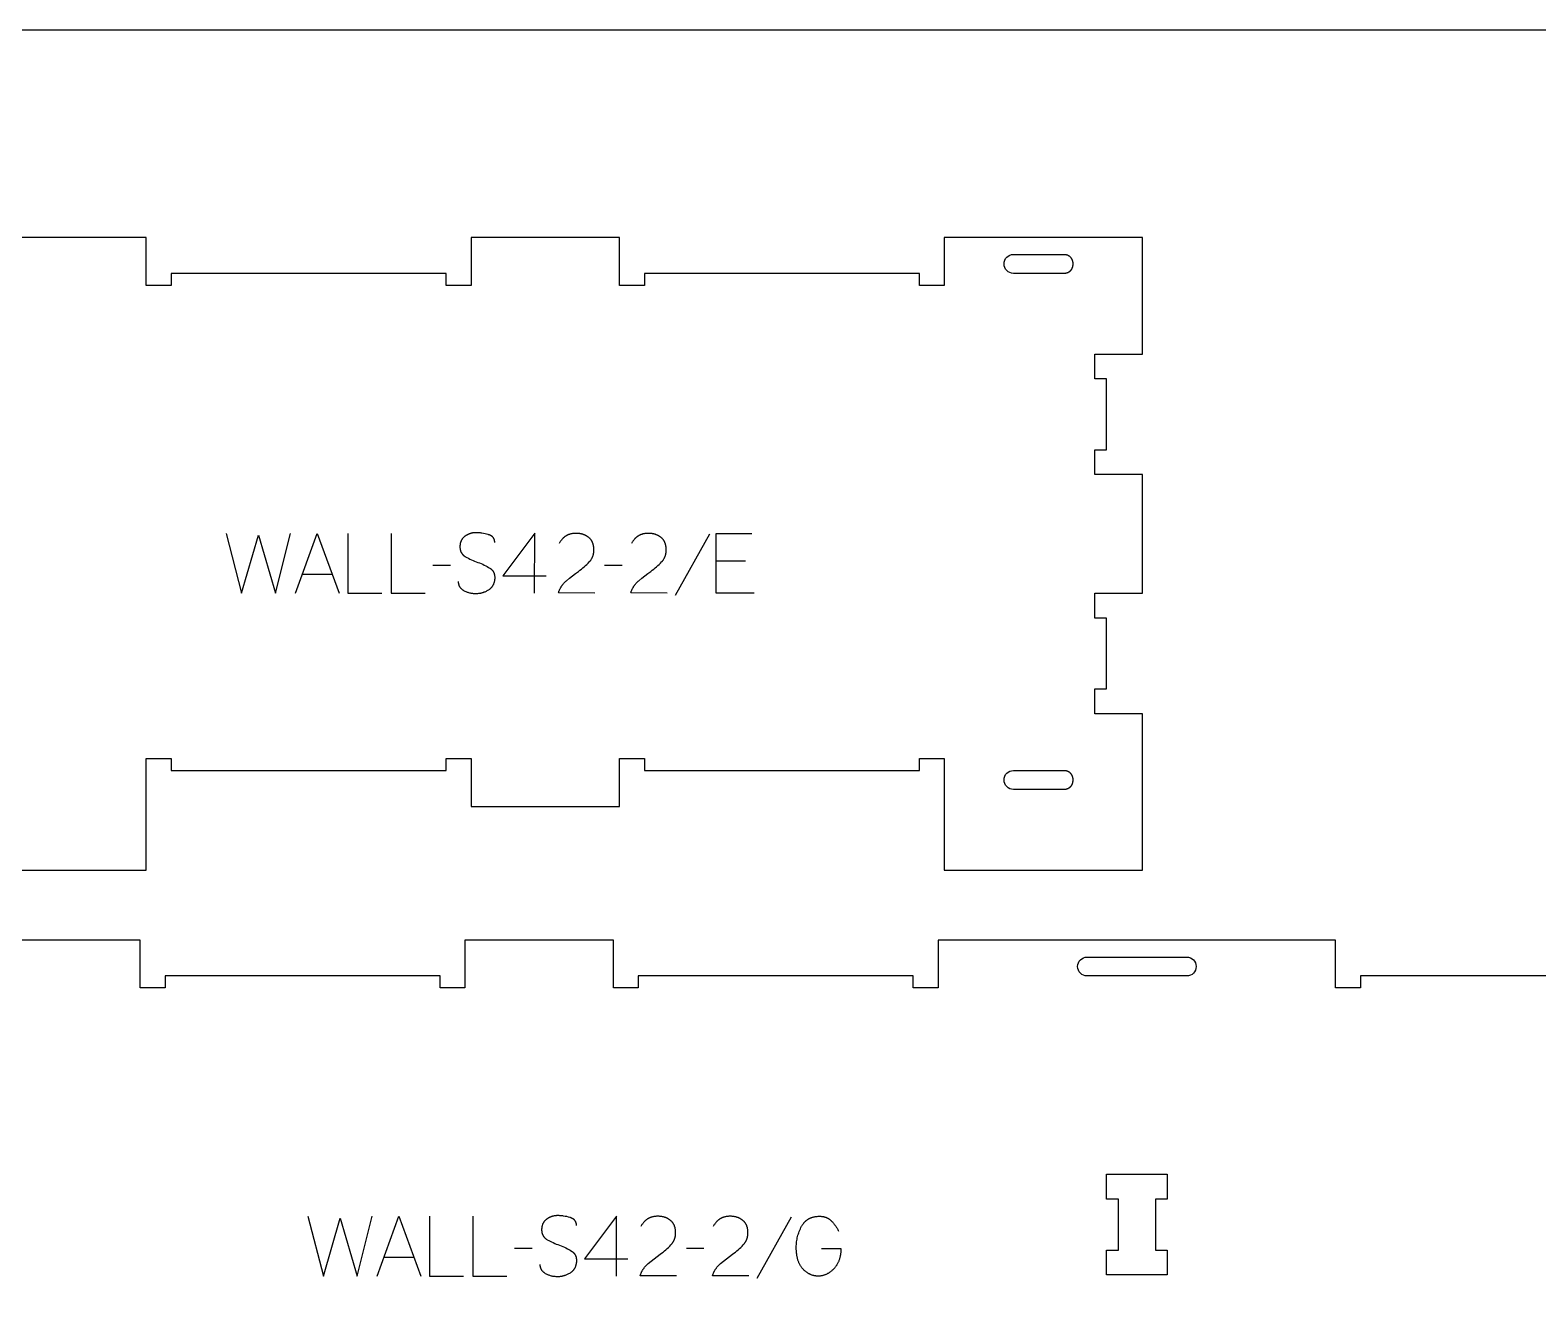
# Model space of a CAD drawing. Extents: x -17068 to -13885, y -19593 to -11999.
# Drawn here: x -16302 to -15545, y -14662 to -14023 of the extents above; entities that cross this region are included whole.
import ezdxf

# ---------------------------------------------------------------- set-up
doc = ezdxf.new("R2010")
doc.units = 0
for name, color, linetype in [('0_SHEET_SPRUCEPLY_2440X122', 1, 'CONTINUOUS'), ('1_ANYTOOL_1MMDEEP_LABELS_S', 2, 'CONTINUOUS'), ('3_ANYTOOL_CUTTHROUGH_INSID', 4, 'CONTINUOUS'), ('4_ANYTOOL_CUTTHROUGH_OUTSI', 5, 'CONTINUOUS')]:
    doc.layers.add(name, color=color, linetype=linetype)

msp = doc.modelspace()

# ---------------------------------------------------------------- linework, layer by layer
at = {"layer": '0_SHEET_SPRUCEPLY_2440X122'}
msp.add_lwpolyline([(-16696.52, -14023.28), (-16696.52, -15243.28), (-14256.52, -15243.28), (-14256.52, -14023.28)], close=True, dxfattribs=at)
at = {"layer": '1_ANYTOOL_1MMDEEP_LABELS_S'}
for points in [[(-16203.49, -14275.85), (-16195.77, -14305.85), (-16187.33, -14276.75), (-16178.84, -14305.85), (-16171.34, -14275.85)], [(-16168.77, -14305.85), (-16157.89, -14275.85), (-16146.83, -14305.85)], [(-16142.54, -14275.85), (-16142.54, -14305.85), (-16125.44, -14305.85)], [(-16120.73, -14275.85), (-16120.73, -14305.85), (-16103.63, -14305.85)], [(-16068.74, -14280.43), (-16068.75, -14280.24), (-16068.75, -14280.15), (-16068.76, -14280.06), (-16068.76, -14279.97), (-16068.77, -14279.88), (-16068.78, -14279.79), (-16068.8, -14279.7), (-16068.81, -14279.62), (-16068.82, -14279.53), (-16068.84, -14279.45), (-16068.86, -14279.36), (-16068.88, -14279.28), (-16068.9, -14279.2), (-16068.92, -14279.12), (-16068.95, -14279.04), (-16068.98, -14278.96), (-16069, -14278.89), (-16069.03, -14278.81), (-16069.06, -14278.74), (-16069.1, -14278.66), (-16069.13, -14278.59), (-16069.17, -14278.52), (-16069.21, -14278.45), (-16069.24, -14278.38), (-16069.29, -14278.31), (-16069.33, -14278.24), (-16069.37, -14278.17), (-16069.42, -14278.11), (-16069.46, -14278.04), (-16069.51, -14277.98), (-16069.56, -14277.91), (-16069.62, -14277.85), (-16069.67, -14277.79), (-16069.72, -14277.73), (-16069.78, -14277.67), (-16069.84, -14277.62), (-16069.9, -14277.56), (-16069.96, -14277.5), (-16070.02, -14277.45), (-16070.09, -14277.4), (-16070.16, -14277.34), (-16070.22, -14277.29), (-16070.29, -14277.24), (-16070.37, -14277.19), (-16070.44, -14277.14), (-16070.51, -14277.1), (-16070.59, -14277.05), (-16070.67, -14277), (-16070.75, -14276.96), (-16070.83, -14276.92), (-16070.91, -14276.87), (-16071.08, -14276.79), (-16071.25, -14276.71), (-16071.44, -14276.64), (-16071.63, -14276.57), (-16071.82, -14276.51), (-16072.02, -14276.45), (-16072.84, -14276.23), (-16073.63, -14276.03), (-16074.42, -14275.87), (-16075.19, -14275.74), (-16075.57, -14275.68), (-16075.95, -14275.64), (-16076.32, -14275.6), (-16076.69, -14275.56), (-16077.05, -14275.54), (-16077.42, -14275.52), (-16077.77, -14275.51), (-16078.13, -14275.5), (-16078.32, -14275.51), (-16078.52, -14275.51), (-16078.71, -14275.52), (-16078.9, -14275.53), (-16079.09, -14275.55), (-16079.28, -14275.57), (-16079.47, -14275.59), (-16079.65, -14275.62), (-16079.84, -14275.65), (-16080.02, -14275.68), (-16080.2, -14275.72), (-16080.39, -14275.76), (-16080.57, -14275.8), (-16080.74, -14275.85), (-16080.92, -14275.9), (-16081.1, -14275.96), (-16081.27, -14276.02), (-16081.45, -14276.08), (-16081.62, -14276.15), (-16081.79, -14276.21), (-16081.96, -14276.29), (-16082.13, -14276.36), (-16082.3, -14276.44), (-16082.46, -14276.53), (-16082.63, -14276.62), (-16082.79, -14276.71), (-16082.95, -14276.8), (-16083.11, -14276.9), (-16083.27, -14277), (-16083.43, -14277.1), (-16083.59, -14277.21), (-16083.74, -14277.32), (-16083.9, -14277.44), (-16084.05, -14277.56), (-16084.19, -14277.68), (-16084.33, -14277.8), (-16084.46, -14277.93), (-16084.59, -14278.06), (-16084.71, -14278.2), (-16084.83, -14278.33), (-16084.95, -14278.47), (-16085.06, -14278.62), (-16085.16, -14278.76), (-16085.26, -14278.91), (-16085.35, -14279.06), (-16085.44, -14279.22), (-16085.53, -14279.38), (-16085.61, -14279.54), (-16085.68, -14279.7), (-16085.75, -14279.87), (-16085.82, -14280.04), (-16085.88, -14280.21), (-16085.94, -14280.39), (-16085.99, -14280.57), (-16086.03, -14280.75), (-16086.07, -14280.94), (-16086.11, -14281.13), (-16086.14, -14281.32), (-16086.17, -14281.51), (-16086.19, -14281.71), (-16086.21, -14281.91), (-16086.22, -14282.11), (-16086.23, -14282.32), (-16086.23, -14282.53), (-16086.23, -14282.75), (-16086.22, -14282.96), (-16086.21, -14283.17), (-16086.19, -14283.37), (-16086.16, -14283.57), (-16086.13, -14283.77), (-16086.09, -14283.96), (-16086.05, -14284.15), (-16086.01, -14284.34), (-16085.95, -14284.52), (-16085.9, -14284.7), (-16085.83, -14284.87), (-16085.8, -14284.96), (-16085.76, -14285.04), (-16085.73, -14285.13), (-16085.69, -14285.21), (-16085.65, -14285.29), (-16085.61, -14285.37), (-16085.57, -14285.45), (-16085.52, -14285.53), (-16085.48, -14285.61), (-16085.43, -14285.69), (-16085.38, -14285.76), (-16085.33, -14285.84), (-16085.28, -14285.92), (-16085.23, -14285.99), (-16085.18, -14286.06), (-16085.12, -14286.13), (-16085.07, -14286.21), (-16085.01, -14286.28), (-16084.95, -14286.35), (-16084.89, -14286.41), (-16084.83, -14286.48), (-16084.77, -14286.55), (-16084.7, -14286.61), (-16084.64, -14286.68), (-16084.5, -14286.81), (-16084.36, -14286.93), (-16084.22, -14287.05), (-16084.06, -14287.16), (-16083.91, -14287.28), (-16083.74, -14287.38), (-16083.58, -14287.49), (-16083.4, -14287.59), (-16082.69, -14287.98), (-16081.95, -14288.36), (-16081.21, -14288.73), (-16080.44, -14289.08), (-16079.66, -14289.43), (-16078.87, -14289.76), (-16078.06, -14290.09), (-16077.23, -14290.4), (-16076.4, -14290.71), (-16075.6, -14291.04), (-16074.81, -14291.38), (-16074.05, -14291.74), (-16073.3, -14292.12), (-16072.58, -14292.51), (-16071.87, -14292.91), (-16071.19, -14293.33), (-16071.02, -14293.44), (-16070.86, -14293.55), (-16070.71, -14293.67), (-16070.63, -14293.73), (-16070.56, -14293.79), (-16070.49, -14293.85), (-16070.42, -14293.92), (-16070.35, -14293.98), (-16070.28, -14294.05), (-16070.21, -14294.11), (-16070.15, -14294.18), (-16070.09, -14294.25), (-16070.02, -14294.31), (-16069.96, -14294.38), (-16069.91, -14294.46), (-16069.85, -14294.53), (-16069.79, -14294.6), (-16069.74, -14294.67), (-16069.69, -14294.75), (-16069.63, -14294.82), (-16069.58, -14294.9), (-16069.54, -14294.98), (-16069.49, -14295.06), (-16069.44, -14295.14), (-16069.4, -14295.22), (-16069.36, -14295.3), (-16069.31, -14295.38), (-16069.28, -14295.47), (-16069.24, -14295.55), (-16069.2, -14295.64), (-16069.16, -14295.72), (-16069.13, -14295.81), (-16069.1, -14295.9), (-16069.07, -14295.99), (-16069.04, -14296.08), (-16069.01, -14296.17), (-16068.98, -14296.26), (-16068.94, -14296.45), (-16068.89, -14296.64), (-16068.86, -14296.84), (-16068.82, -14297.04), (-16068.8, -14297.24), (-16068.78, -14297.45), (-16068.77, -14297.66), (-16068.76, -14297.87), (-16068.76, -14298.09), (-16068.76, -14298.32), (-16068.77, -14298.54), (-16068.79, -14298.77), (-16068.81, -14299.01), (-16068.83, -14299.23), (-16068.87, -14299.46), (-16068.9, -14299.68), (-16068.94, -14299.89), (-16068.99, -14300.11), (-16069.04, -14300.31), (-16069.1, -14300.52), (-16069.16, -14300.72), (-16069.23, -14300.92), (-16069.3, -14301.11), (-16069.37, -14301.3), (-16069.46, -14301.49), (-16069.54, -14301.67), (-16069.63, -14301.85), (-16069.73, -14302.03), (-16069.83, -14302.2), (-16069.94, -14302.37), (-16070.05, -14302.53), (-16070.17, -14302.69), (-16070.29, -14302.85), (-16070.41, -14303), (-16070.55, -14303.15), (-16070.68, -14303.29), (-16070.83, -14303.44), (-16070.97, -14303.57), (-16071.12, -14303.71), (-16071.28, -14303.84), (-16071.44, -14303.97), (-16071.61, -14304.09), (-16071.78, -14304.21), (-16071.96, -14304.32), (-16072.32, -14304.55), (-16072.68, -14304.75), (-16073.05, -14304.95), (-16073.42, -14305.12), (-16073.8, -14305.29), (-16074.18, -14305.44), (-16074.37, -14305.51), (-16074.56, -14305.58), (-16074.75, -14305.64), (-16074.94, -14305.7), (-16075.14, -14305.76), (-16075.33, -14305.81), (-16075.53, -14305.86), (-16075.72, -14305.91), (-16075.92, -14305.95), (-16076.12, -14305.99), (-16076.32, -14306.02), (-16076.52, -14306.06), (-16076.72, -14306.09), (-16076.92, -14306.11), (-16077.33, -14306.15), (-16077.74, -14306.18), (-16078.15, -14306.19), (-16078.56, -14306.19), (-16078.97, -14306.17), (-16079.38, -14306.15), (-16079.78, -14306.11), (-16080.17, -14306.06), (-16080.56, -14305.99), (-16080.95, -14305.91), (-16081.33, -14305.82), (-16081.7, -14305.72), (-16082.08, -14305.61), (-16082.44, -14305.48), (-16082.81, -14305.34), (-16083.17, -14305.18), (-16083.52, -14305.02), (-16083.87, -14304.84), (-16084.22, -14304.65), (-16084.38, -14304.55), (-16084.55, -14304.44), (-16084.71, -14304.34), (-16084.86, -14304.23), (-16085.01, -14304.11), (-16085.15, -14304), (-16085.28, -14303.88), (-16085.42, -14303.76), (-16085.54, -14303.64), (-16085.66, -14303.51), (-16085.78, -14303.38), (-16085.89, -14303.25), (-16085.94, -14303.18), (-16085.99, -14303.11), (-16086.04, -14303.04), (-16086.09, -14302.97), (-16086.14, -14302.9), (-16086.18, -14302.83), (-16086.23, -14302.76), (-16086.27, -14302.69), (-16086.31, -14302.61), (-16086.36, -14302.54), (-16086.4, -14302.46), (-16086.43, -14302.39), (-16086.47, -14302.31), (-16086.51, -14302.23), (-16086.54, -14302.16), (-16086.57, -14302.08), (-16086.6, -14302), (-16086.63, -14301.92), (-16086.66, -14301.84), (-16086.69, -14301.76), (-16086.74, -14301.59), (-16086.79, -14301.42), (-16086.83, -14301.25), (-16086.86, -14301.08), (-16086.89, -14300.9), (-16086.92, -14300.72), (-16086.93, -14300.54), (-16086.95, -14300.35), (-16086.96, -14300.17), (-16086.96, -14299.97)], [(-16048.73, -14305.85), (-16048.69, -14275.8), (-16064.72, -14297.19)], [(-16018.52, -14305.8), (-16036.82, -14305.76), (-16036.67, -14305.3), (-16036.59, -14305.08), (-16036.51, -14304.86), (-16036.42, -14304.64), (-16036.33, -14304.42), (-16036.24, -14304.21), (-16036.14, -14303.99), (-16036.04, -14303.78), (-16035.94, -14303.58), (-16035.83, -14303.37), (-16035.72, -14303.17), (-16035.61, -14302.97), (-16035.49, -14302.77), (-16035.37, -14302.57), (-16035.25, -14302.38), (-16035.12, -14302.19), (-16034.99, -14302), (-16034.85, -14301.81), (-16034.71, -14301.63), (-16034.57, -14301.45), (-16034.42, -14301.27), (-16034.27, -14301.09), (-16034.12, -14300.92), (-16033.96, -14300.75), (-16033.8, -14300.58), (-16033.64, -14300.41), (-16033.47, -14300.25), (-16033.3, -14300.08), (-16033.13, -14299.92), (-16032.77, -14299.61), (-16031.29, -14298.39), (-16029.8, -14297.21), (-16028.29, -14296.05), (-16026.77, -14294.92), (-16026.01, -14294.36), (-16025.28, -14293.79), (-16024.57, -14293.21), (-16023.88, -14292.62), (-16023.21, -14292.03), (-16022.57, -14291.43), (-16021.94, -14290.82), (-16021.34, -14290.2), (-16021.2, -14290.05), (-16021.06, -14289.89), (-16020.92, -14289.73), (-16020.79, -14289.56), (-16020.67, -14289.4), (-16020.54, -14289.23), (-16020.43, -14289.06), (-16020.31, -14288.89), (-16020.2, -14288.71), (-16020.1, -14288.54), (-16020, -14288.36), (-16019.91, -14288.18), (-16019.82, -14287.99), (-16019.73, -14287.81), (-16019.65, -14287.62), (-16019.58, -14287.43), (-16019.5, -14287.24), (-16019.44, -14287.04), (-16019.38, -14286.84), (-16019.32, -14286.64), (-16019.27, -14286.44), (-16019.22, -14286.24), (-16019.17, -14286.03), (-16019.13, -14285.82), (-16019.1, -14285.61), (-16019.07, -14285.4), (-16019.04, -14285.18), (-16019.02, -14284.97), (-16019.01, -14284.75), (-16019, -14284.53), (-16018.99, -14284.3), (-16018.99, -14284.07), (-16018.99, -14283.82), (-16019, -14283.58), (-16019.01, -14283.34), (-16019.03, -14283.1), (-16019.05, -14282.86), (-16019.08, -14282.63), (-16019.11, -14282.4), (-16019.15, -14282.18), (-16019.19, -14281.96), (-16019.23, -14281.75), (-16019.29, -14281.53), (-16019.34, -14281.32), (-16019.4, -14281.12), (-16019.47, -14280.92), (-16019.54, -14280.72), (-16019.62, -14280.53), (-16019.7, -14280.34), (-16019.79, -14280.15), (-16019.88, -14279.97), (-16019.97, -14279.79), (-16020.08, -14279.62), (-16020.18, -14279.45), (-16020.29, -14279.28), (-16020.41, -14279.12), (-16020.53, -14278.96), (-16020.66, -14278.8), (-16020.79, -14278.65), (-16020.92, -14278.5), (-16021.06, -14278.36), (-16021.21, -14278.22), (-16021.36, -14278.08), (-16021.52, -14277.95), (-16021.67, -14277.82), (-16021.84, -14277.69), (-16022, -14277.57), (-16022.17, -14277.45), (-16022.34, -14277.34), (-16022.51, -14277.23), (-16022.69, -14277.13), (-16022.86, -14277.03), (-16023.04, -14276.93), (-16023.23, -14276.84), (-16023.41, -14276.75), (-16023.6, -14276.67), (-16023.79, -14276.59), (-16023.98, -14276.51), (-16024.18, -14276.44), (-16024.38, -14276.37), (-16024.58, -14276.31), (-16024.78, -14276.25), (-16024.99, -14276.19), (-16025.2, -14276.14), (-16025.41, -14276.09), (-16025.62, -14276.05), (-16025.84, -14276.01), (-16026.06, -14275.98), (-16026.28, -14275.95), (-16026.5, -14275.92), (-16026.73, -14275.9), (-16026.96, -14275.88), (-16027.19, -14275.86), (-16027.42, -14275.85), (-16027.9, -14275.85), (-16028.27, -14275.85), (-16028.63, -14275.87), (-16028.98, -14275.89), (-16029.33, -14275.93), (-16029.67, -14275.97), (-16030, -14276.03), (-16030.33, -14276.09), (-16030.65, -14276.16), (-16030.96, -14276.25), (-16031.12, -14276.3), (-16031.27, -14276.34), (-16031.42, -14276.4), (-16031.57, -14276.45), (-16031.72, -14276.5), (-16031.87, -14276.56), (-16032.01, -14276.62), (-16032.15, -14276.69), (-16032.3, -14276.75), (-16032.44, -14276.82), (-16032.57, -14276.89), (-16032.71, -14276.97), (-16032.85, -14277.04), (-16032.98, -14277.12), (-16033.11, -14277.2), (-16033.24, -14277.29), (-16033.37, -14277.37), (-16033.5, -14277.46), (-16033.62, -14277.55), (-16033.75, -14277.64), (-16033.87, -14277.74), (-16033.99, -14277.84), (-16034.11, -14277.94), (-16034.22, -14278.04), (-16034.34, -14278.15), (-16034.45, -14278.26), (-16034.57, -14278.37), (-16034.68, -14278.48), (-16034.79, -14278.6), (-16034.89, -14278.71), (-16035, -14278.84), (-16035.1, -14278.96), (-16035.31, -14279.21), (-16035.5, -14279.48), (-16035.69, -14279.75), (-16035.88, -14280.03), (-16036.05, -14280.33), (-16036.22, -14280.63), (-16036.39, -14280.95)], [(-15982.22, -14305.8), (-16000.52, -14305.76), (-16000.37, -14305.3), (-16000.29, -14305.08), (-16000.21, -14304.86), (-16000.12, -14304.64), (-16000.03, -14304.42), (-15999.94, -14304.21), (-15999.84, -14303.99), (-15999.74, -14303.78), (-15999.64, -14303.58), (-15999.53, -14303.37), (-15999.42, -14303.17), (-15999.31, -14302.97), (-15999.19, -14302.77), (-15999.07, -14302.57), (-15998.95, -14302.38), (-15998.82, -14302.19), (-15998.69, -14302), (-15998.55, -14301.81), (-15998.41, -14301.63), (-15998.27, -14301.45), (-15998.12, -14301.27), (-15997.97, -14301.09), (-15997.82, -14300.92), (-15997.66, -14300.75), (-15997.5, -14300.58), (-15997.34, -14300.41), (-15997.17, -14300.25), (-15997, -14300.08), (-15996.83, -14299.92), (-15996.47, -14299.61), (-15994.99, -14298.39), (-15993.5, -14297.21), (-15991.99, -14296.05), (-15990.47, -14294.92), (-15989.71, -14294.36), (-15988.98, -14293.79), (-15988.27, -14293.21), (-15987.58, -14292.62), (-15986.91, -14292.03), (-15986.27, -14291.43), (-15985.64, -14290.82), (-15985.04, -14290.2), (-15984.9, -14290.05), (-15984.76, -14289.89), (-15984.62, -14289.73), (-15984.49, -14289.56), (-15984.37, -14289.4), (-15984.24, -14289.23), (-15984.13, -14289.06), (-15984.01, -14288.89), (-15983.9, -14288.71), (-15983.8, -14288.54), (-15983.7, -14288.36), (-15983.61, -14288.18), (-15983.52, -14287.99), (-15983.43, -14287.81), (-15983.35, -14287.62), (-15983.28, -14287.43), (-15983.2, -14287.24), (-15983.14, -14287.04), (-15983.08, -14286.84), (-15983.02, -14286.64), (-15982.97, -14286.44), (-15982.92, -14286.24), (-15982.87, -14286.03), (-15982.83, -14285.82), (-15982.8, -14285.61), (-15982.77, -14285.4), (-15982.74, -14285.18), (-15982.72, -14284.97), (-15982.71, -14284.75), (-15982.7, -14284.53), (-15982.69, -14284.3), (-15982.69, -14284.07), (-15982.69, -14283.82), (-15982.7, -14283.58), (-15982.71, -14283.34), (-15982.73, -14283.1), (-15982.75, -14282.86), (-15982.78, -14282.63), (-15982.81, -14282.4), (-15982.85, -14282.18), (-15982.89, -14281.96), (-15982.93, -14281.75), (-15982.99, -14281.53), (-15983.04, -14281.32), (-15983.1, -14281.12), (-15983.17, -14280.92), (-15983.24, -14280.72), (-15983.32, -14280.53), (-15983.4, -14280.34), (-15983.49, -14280.15), (-15983.58, -14279.97), (-15983.67, -14279.79), (-15983.78, -14279.62), (-15983.88, -14279.45), (-15983.99, -14279.28), (-15984.11, -14279.12), (-15984.23, -14278.96), (-15984.36, -14278.8), (-15984.49, -14278.65), (-15984.62, -14278.5), (-15984.76, -14278.36), (-15984.91, -14278.22), (-15985.06, -14278.08), (-15985.22, -14277.95), (-15985.37, -14277.82), (-15985.54, -14277.69), (-15985.7, -14277.57), (-15985.87, -14277.45), (-15986.04, -14277.34), (-15986.21, -14277.23), (-15986.39, -14277.13), (-15986.56, -14277.03), (-15986.74, -14276.93), (-15986.93, -14276.84), (-15987.11, -14276.75), (-15987.3, -14276.67), (-15987.49, -14276.59), (-15987.68, -14276.51), (-15987.88, -14276.44), (-15988.08, -14276.37), (-15988.28, -14276.31), (-15988.48, -14276.25), (-15988.69, -14276.19), (-15988.9, -14276.14), (-15989.11, -14276.09), (-15989.32, -14276.05), (-15989.54, -14276.01), (-15989.76, -14275.98), (-15989.98, -14275.95), (-15990.2, -14275.92), (-15990.43, -14275.9), (-15990.66, -14275.88), (-15990.89, -14275.86), (-15991.12, -14275.85), (-15991.6, -14275.85), (-15991.97, -14275.85), (-15992.33, -14275.87), (-15992.68, -14275.89), (-15993.03, -14275.93), (-15993.37, -14275.97), (-15993.7, -14276.03), (-15994.03, -14276.09), (-15994.35, -14276.16), (-15994.66, -14276.25), (-15994.82, -14276.3), (-15994.97, -14276.34), (-15995.12, -14276.4), (-15995.27, -14276.45), (-15995.42, -14276.5), (-15995.57, -14276.56), (-15995.71, -14276.62), (-15995.85, -14276.69), (-15996, -14276.75), (-15996.14, -14276.82), (-15996.27, -14276.89), (-15996.41, -14276.97), (-15996.55, -14277.04), (-15996.68, -14277.12), (-15996.81, -14277.2), (-15996.94, -14277.29), (-15997.07, -14277.37), (-15997.2, -14277.46), (-15997.32, -14277.55), (-15997.45, -14277.64), (-15997.57, -14277.74), (-15997.69, -14277.84), (-15997.81, -14277.94), (-15997.92, -14278.04), (-15998.04, -14278.15), (-15998.15, -14278.26), (-15998.27, -14278.37), (-15998.38, -14278.48), (-15998.49, -14278.6), (-15998.59, -14278.71), (-15998.7, -14278.84), (-15998.8, -14278.96), (-15999.01, -14279.21), (-15999.2, -14279.48), (-15999.39, -14279.75), (-15999.58, -14280.03), (-15999.75, -14280.33), (-15999.92, -14280.63), (-16000.09, -14280.95)], [(-15961, -14276.32), (-15978.19, -14307.09)], [(-15938.63, -14305.85), (-15957.57, -14305.85), (-15957.57, -14275.85), (-15939.74, -14275.85)], [(-16090.99, -14291.96), (-16099.77, -14292.05)], [(-16004.8, -14291.96), (-16013.59, -14292.05)], [(-15942.92, -14289.77), (-15957.57, -14289.77)], [(-16165.3, -14296.29), (-16150.39, -14296.29)], [(-16064.72, -14297.19), (-16042.94, -14297.19)], [(-16162.48, -14618.61), (-16154.76, -14648.61), (-16146.32, -14619.51), (-16137.83, -14648.61), (-16130.33, -14618.61)], [(-16127.76, -14648.61), (-16116.88, -14618.61), (-16105.82, -14648.61)], [(-16101.53, -14618.61), (-16101.53, -14648.61), (-16084.43, -14648.61)], [(-16079.72, -14618.61), (-16079.72, -14648.61), (-16062.62, -14648.61)], [(-16027.73, -14623.2), (-16027.74, -14623.01), (-16027.74, -14622.92), (-16027.75, -14622.83), (-16027.75, -14622.74), (-16027.76, -14622.65), (-16027.77, -14622.56), (-16027.78, -14622.47), (-16027.8, -14622.38), (-16027.81, -14622.3), (-16027.83, -14622.21), (-16027.85, -14622.13), (-16027.87, -14622.05), (-16027.89, -14621.97), (-16027.91, -14621.89), (-16027.94, -14621.81), (-16027.96, -14621.73), (-16027.99, -14621.65), (-16028.02, -14621.58), (-16028.05, -14621.5), (-16028.09, -14621.43), (-16028.12, -14621.35), (-16028.16, -14621.28), (-16028.19, -14621.21), (-16028.23, -14621.14), (-16028.27, -14621.07), (-16028.32, -14621), (-16028.36, -14620.94), (-16028.41, -14620.87), (-16028.45, -14620.81), (-16028.5, -14620.74), (-16028.55, -14620.68), (-16028.6, -14620.62), (-16028.66, -14620.56), (-16028.71, -14620.5), (-16028.77, -14620.44), (-16028.83, -14620.38), (-16028.89, -14620.33), (-16028.95, -14620.27), (-16029.01, -14620.22), (-16029.08, -14620.16), (-16029.14, -14620.11), (-16029.21, -14620.06), (-16029.28, -14620.01), (-16029.35, -14619.96), (-16029.43, -14619.91), (-16029.5, -14619.86), (-16029.58, -14619.82), (-16029.65, -14619.77), (-16029.73, -14619.73), (-16029.81, -14619.68), (-16029.9, -14619.64), (-16030.07, -14619.56), (-16030.24, -14619.48), (-16030.43, -14619.41), (-16030.61, -14619.34), (-16030.81, -14619.27), (-16031.01, -14619.21), (-16031.82, -14618.99), (-16032.62, -14618.8), (-16033.41, -14618.64), (-16034.18, -14618.51), (-16034.56, -14618.45), (-16034.93, -14618.4), (-16035.31, -14618.36), (-16035.68, -14618.33), (-16036.04, -14618.3), (-16036.4, -14618.28), (-16036.76, -14618.27), (-16037.12, -14618.27), (-16037.31, -14618.27), (-16037.51, -14618.28), (-16037.7, -14618.29), (-16037.89, -14618.3), (-16038.08, -14618.31), (-16038.27, -14618.33), (-16038.46, -14618.36), (-16038.64, -14618.38), (-16038.83, -14618.41), (-16039.01, -14618.45), (-16039.19, -14618.49), (-16039.37, -14618.53), (-16039.55, -14618.57), (-16039.73, -14618.62), (-16039.91, -14618.67), (-16040.09, -14618.73), (-16040.26, -14618.78), (-16040.43, -14618.85), (-16040.61, -14618.91), (-16040.78, -14618.98), (-16040.95, -14619.05), (-16041.12, -14619.13), (-16041.28, -14619.21), (-16041.45, -14619.29), (-16041.61, -14619.38), (-16041.78, -14619.47), (-16041.94, -14619.57), (-16042.1, -14619.66), (-16042.26, -14619.77), (-16042.42, -14619.87), (-16042.58, -14619.98), (-16042.73, -14620.09), (-16042.89, -14620.21), (-16043.03, -14620.33), (-16043.18, -14620.45), (-16043.32, -14620.57), (-16043.45, -14620.7), (-16043.58, -14620.83), (-16043.7, -14620.96), (-16043.82, -14621.1), (-16043.93, -14621.24), (-16044.04, -14621.38), (-16044.15, -14621.53), (-16044.25, -14621.68), (-16044.34, -14621.83), (-16044.43, -14621.98), (-16044.52, -14622.14), (-16044.6, -14622.3), (-16044.67, -14622.47), (-16044.74, -14622.64), (-16044.81, -14622.81), (-16044.87, -14622.98), (-16044.92, -14623.16), (-16044.98, -14623.34), (-16045.02, -14623.52), (-16045.06, -14623.7), (-16045.1, -14623.89), (-16045.13, -14624.08), (-16045.16, -14624.28), (-16045.18, -14624.48), (-16045.2, -14624.68), (-16045.21, -14624.88), (-16045.22, -14625.09), (-16045.22, -14625.3), (-16045.22, -14625.51), (-16045.21, -14625.73), (-16045.19, -14625.93), (-16045.17, -14626.14), (-16045.15, -14626.34), (-16045.12, -14626.53), (-16045.08, -14626.73), (-16045.04, -14626.92), (-16044.99, -14627.1), (-16044.94, -14627.28), (-16044.88, -14627.46), (-16044.82, -14627.64), (-16044.79, -14627.72), (-16044.75, -14627.81), (-16044.72, -14627.89), (-16044.68, -14627.98), (-16044.64, -14628.06), (-16044.6, -14628.14), (-16044.55, -14628.22), (-16044.51, -14628.3), (-16044.47, -14628.38), (-16044.42, -14628.45), (-16044.37, -14628.53), (-16044.32, -14628.61), (-16044.27, -14628.68), (-16044.22, -14628.76), (-16044.17, -14628.83), (-16044.11, -14628.9), (-16044.06, -14628.97), (-16044, -14629.04), (-16043.94, -14629.11), (-16043.88, -14629.18), (-16043.82, -14629.25), (-16043.76, -14629.31), (-16043.69, -14629.38), (-16043.63, -14629.45), (-16043.49, -14629.57), (-16043.35, -14629.69), (-16043.2, -14629.81), (-16043.05, -14629.93), (-16042.9, -14630.04), (-16042.73, -14630.15), (-16042.56, -14630.25), (-16042.39, -14630.36), (-16041.67, -14630.75), (-16040.94, -14631.13), (-16040.2, -14631.49), (-16039.43, -14631.85), (-16038.65, -14632.2), (-16037.86, -14632.53), (-16037.05, -14632.85), (-16036.22, -14633.16), (-16035.39, -14633.48), (-16034.59, -14633.8), (-16033.8, -14634.15), (-16033.04, -14634.51), (-16032.29, -14634.88), (-16031.57, -14635.27), (-16030.86, -14635.68), (-16030.18, -14636.1), (-16030.01, -14636.21), (-16029.85, -14636.32), (-16029.7, -14636.44), (-16029.62, -14636.5), (-16029.55, -14636.56), (-16029.48, -14636.62), (-16029.41, -14636.68), (-16029.34, -14636.75), (-16029.27, -14636.81), (-16029.2, -14636.88), (-16029.14, -14636.95), (-16029.07, -14637.01), (-16029.01, -14637.08), (-16028.95, -14637.15), (-16028.89, -14637.22), (-16028.84, -14637.29), (-16028.78, -14637.37), (-16028.73, -14637.44), (-16028.67, -14637.52), (-16028.62, -14637.59), (-16028.57, -14637.67), (-16028.52, -14637.75), (-16028.48, -14637.82), (-16028.43, -14637.9), (-16028.39, -14637.98), (-16028.34, -14638.07), (-16028.3, -14638.15), (-16028.26, -14638.23), (-16028.23, -14638.32), (-16028.19, -14638.4), (-16028.15, -14638.49), (-16028.12, -14638.58), (-16028.09, -14638.66), (-16028.06, -14638.75), (-16028.03, -14638.84), (-16028, -14638.94), (-16027.97, -14639.03), (-16027.92, -14639.22), (-16027.88, -14639.41), (-16027.84, -14639.6), (-16027.81, -14639.8), (-16027.79, -14640.01), (-16027.77, -14640.21), (-16027.76, -14640.43), (-16027.75, -14640.64), (-16027.75, -14640.86), (-16027.75, -14641.08), (-16027.76, -14641.31), (-16027.78, -14641.54), (-16027.8, -14641.77), (-16027.82, -14642), (-16027.85, -14642.22), (-16027.89, -14642.44), (-16027.93, -14642.66), (-16027.98, -14642.87), (-16028.03, -14643.08), (-16028.09, -14643.29), (-16028.15, -14643.49), (-16028.21, -14643.69), (-16028.29, -14643.88), (-16028.36, -14644.07), (-16028.44, -14644.26), (-16028.53, -14644.44), (-16028.62, -14644.62), (-16028.72, -14644.79), (-16028.82, -14644.96), (-16028.93, -14645.13), (-16029.04, -14645.3), (-16029.16, -14645.46), (-16029.28, -14645.61), (-16029.4, -14645.77), (-16029.54, -14645.92), (-16029.67, -14646.06), (-16029.81, -14646.2), (-16029.96, -14646.34), (-16030.11, -14646.48), (-16030.27, -14646.61), (-16030.43, -14646.73), (-16030.6, -14646.86), (-16030.77, -14646.98), (-16030.95, -14647.09), (-16031.31, -14647.31), (-16031.67, -14647.52), (-16032.04, -14647.71), (-16032.41, -14647.89), (-16032.79, -14648.06), (-16033.16, -14648.21), (-16033.35, -14648.28), (-16033.55, -14648.34), (-16033.74, -14648.41), (-16033.93, -14648.47), (-16034.13, -14648.52), (-16034.32, -14648.58), (-16034.52, -14648.63), (-16034.71, -14648.67), (-16034.91, -14648.72), (-16035.11, -14648.76), (-16035.31, -14648.79), (-16035.51, -14648.82), (-16035.71, -14648.85), (-16035.91, -14648.88), (-16036.32, -14648.92), (-16036.73, -14648.94), (-16037.14, -14648.96), (-16037.55, -14648.95), (-16037.96, -14648.94), (-16038.37, -14648.91), (-16038.76, -14648.88), (-16039.16, -14648.82), (-16039.55, -14648.76), (-16039.94, -14648.68), (-16040.32, -14648.59), (-16040.69, -14648.49), (-16041.07, -14648.37), (-16041.43, -14648.24), (-16041.8, -14648.1), (-16042.16, -14647.95), (-16042.51, -14647.78), (-16042.86, -14647.6), (-16043.2, -14647.41), (-16043.37, -14647.31), (-16043.54, -14647.21), (-16043.69, -14647.1), (-16043.85, -14646.99), (-16043.99, -14646.88), (-16044.14, -14646.77), (-16044.27, -14646.65), (-16044.4, -14646.53), (-16044.53, -14646.4), (-16044.65, -14646.28), (-16044.77, -14646.15), (-16044.88, -14646.01), (-16044.93, -14645.95), (-16044.98, -14645.88), (-16045.03, -14645.81), (-16045.08, -14645.74), (-16045.13, -14645.67), (-16045.17, -14645.6), (-16045.22, -14645.52), (-16045.26, -14645.45), (-16045.3, -14645.38), (-16045.34, -14645.3), (-16045.38, -14645.23), (-16045.42, -14645.15), (-16045.46, -14645.08), (-16045.49, -14645), (-16045.53, -14644.92), (-16045.56, -14644.84), (-16045.59, -14644.77), (-16045.62, -14644.69), (-16045.65, -14644.6), (-16045.68, -14644.52), (-16045.73, -14644.36), (-16045.78, -14644.19), (-16045.82, -14644.02), (-16045.85, -14643.85), (-16045.88, -14643.67), (-16045.9, -14643.49), (-16045.92, -14643.31), (-16045.94, -14643.12), (-16045.94, -14642.93), (-16045.95, -14642.74)], [(-16007.72, -14648.61), (-16007.68, -14618.57), (-16023.7, -14639.96)], [(-15977.5, -14648.57), (-15995.8, -14648.53), (-15995.66, -14648.07), (-15995.58, -14647.85), (-15995.5, -14647.62), (-15995.41, -14647.41), (-15995.32, -14647.19), (-15995.23, -14646.97), (-15995.13, -14646.76), (-15995.03, -14646.55), (-15994.93, -14646.34), (-15994.82, -14646.14), (-15994.71, -14645.93), (-15994.6, -14645.73), (-15994.48, -14645.54), (-15994.36, -14645.34), (-15994.23, -14645.15), (-15994.11, -14644.96), (-15993.97, -14644.77), (-15993.84, -14644.58), (-15993.7, -14644.4), (-15993.56, -14644.22), (-15993.41, -14644.04), (-15993.26, -14643.86), (-15993.11, -14643.69), (-15992.95, -14643.51), (-15992.79, -14643.34), (-15992.63, -14643.18), (-15992.46, -14643.01), (-15992.29, -14642.85), (-15992.11, -14642.69), (-15991.75, -14642.38), (-15990.28, -14641.16), (-15988.79, -14639.97), (-15987.28, -14638.81), (-15985.75, -14637.68), (-15985, -14637.12), (-15984.27, -14636.55), (-15983.56, -14635.98), (-15982.87, -14635.39), (-15982.2, -14634.8), (-15981.56, -14634.2), (-15980.93, -14633.59), (-15980.33, -14632.97), (-15980.19, -14632.81), (-15980.05, -14632.65), (-15979.91, -14632.49), (-15979.78, -14632.33), (-15979.65, -14632.17), (-15979.53, -14632), (-15979.41, -14631.83), (-15979.3, -14631.65), (-15979.19, -14631.48), (-15979.09, -14631.3), (-15978.99, -14631.12), (-15978.9, -14630.94), (-15978.81, -14630.76), (-15978.72, -14630.57), (-15978.64, -14630.39), (-15978.56, -14630.2), (-15978.49, -14630), (-15978.43, -14629.81), (-15978.36, -14629.61), (-15978.31, -14629.41), (-15978.25, -14629.21), (-15978.21, -14629.01), (-15978.16, -14628.8), (-15978.12, -14628.59), (-15978.09, -14628.38), (-15978.06, -14628.17), (-15978.03, -14627.95), (-15978.01, -14627.73), (-15978, -14627.51), (-15977.98, -14627.29), (-15977.98, -14627.07), (-15977.98, -14626.84), (-15977.98, -14626.59), (-15977.99, -14626.35), (-15978, -14626.1), (-15978.02, -14625.86), (-15978.04, -14625.63), (-15978.06, -14625.4), (-15978.1, -14625.17), (-15978.13, -14624.95), (-15978.18, -14624.73), (-15978.22, -14624.51), (-15978.27, -14624.3), (-15978.33, -14624.09), (-15978.39, -14623.89), (-15978.46, -14623.69), (-15978.53, -14623.49), (-15978.61, -14623.3), (-15978.69, -14623.11), (-15978.78, -14622.92), (-15978.87, -14622.74), (-15978.96, -14622.56), (-15979.06, -14622.38), (-15979.17, -14622.21), (-15979.28, -14622.05), (-15979.4, -14621.88), (-15979.52, -14621.72), (-15979.64, -14621.57), (-15979.78, -14621.42), (-15979.91, -14621.27), (-15980.05, -14621.12), (-15980.2, -14620.98), (-15980.35, -14620.85), (-15980.5, -14620.71), (-15980.66, -14620.58), (-15980.83, -14620.46), (-15980.99, -14620.34), (-15981.16, -14620.22), (-15981.33, -14620.11), (-15981.5, -14620), (-15981.67, -14619.89), (-15981.85, -14619.79), (-15982.03, -14619.7), (-15982.21, -14619.61), (-15982.4, -14619.52), (-15982.59, -14619.43), (-15982.78, -14619.35), (-15982.97, -14619.28), (-15983.17, -14619.21), (-15983.36, -14619.14), (-15983.57, -14619.07), (-15983.77, -14619.01), (-15983.98, -14618.96), (-15984.18, -14618.91), (-15984.4, -14618.86), (-15984.61, -14618.82), (-15984.83, -14618.78), (-15985.04, -14618.74), (-15985.27, -14618.71), (-15985.49, -14618.69), (-15985.72, -14618.66), (-15985.95, -14618.65), (-15986.18, -14618.63), (-15986.41, -14618.62), (-15986.89, -14618.61), (-15987.26, -14618.62), (-15987.62, -14618.63), (-15987.97, -14618.66), (-15988.32, -14618.69), (-15988.66, -14618.74), (-15988.99, -14618.79), (-15989.32, -14618.86), (-15989.64, -14618.93), (-15989.95, -14619.02), (-15990.11, -14619.06), (-15990.26, -14619.11), (-15990.41, -14619.16), (-15990.56, -14619.22), (-15990.71, -14619.27), (-15990.86, -14619.33), (-15991, -14619.39), (-15991.14, -14619.45), (-15991.29, -14619.52), (-15991.43, -14619.59), (-15991.56, -14619.66), (-15991.7, -14619.73), (-15991.84, -14619.81), (-15991.97, -14619.89), (-15992.1, -14619.97), (-15992.23, -14620.05), (-15992.36, -14620.14), (-15992.49, -14620.23), (-15992.61, -14620.32), (-15992.73, -14620.41), (-15992.86, -14620.51), (-15992.98, -14620.61), (-15993.1, -14620.71), (-15993.21, -14620.81), (-15993.33, -14620.92), (-15993.44, -14621.02), (-15993.55, -14621.13), (-15993.66, -14621.25), (-15993.77, -14621.36), (-15993.88, -14621.48), (-15993.99, -14621.6), (-15994.09, -14621.73), (-15994.29, -14621.98), (-15994.49, -14622.24), (-15994.68, -14622.52), (-15994.86, -14622.8), (-15995.04, -14623.1), (-15995.21, -14623.4), (-15995.38, -14623.71)], [(-15941.2, -14648.57), (-15959.5, -14648.53), (-15959.36, -14648.07), (-15959.28, -14647.85), (-15959.2, -14647.62), (-15959.11, -14647.41), (-15959.02, -14647.19), (-15958.93, -14646.97), (-15958.83, -14646.76), (-15958.73, -14646.55), (-15958.63, -14646.34), (-15958.52, -14646.14), (-15958.41, -14645.93), (-15958.3, -14645.73), (-15958.18, -14645.54), (-15958.06, -14645.34), (-15957.93, -14645.15), (-15957.81, -14644.96), (-15957.67, -14644.77), (-15957.54, -14644.58), (-15957.4, -14644.4), (-15957.26, -14644.22), (-15957.11, -14644.04), (-15956.96, -14643.86), (-15956.81, -14643.69), (-15956.65, -14643.51), (-15956.49, -14643.34), (-15956.33, -14643.18), (-15956.16, -14643.01), (-15955.99, -14642.85), (-15955.81, -14642.69), (-15955.45, -14642.38), (-15953.98, -14641.16), (-15952.49, -14639.97), (-15950.98, -14638.81), (-15949.45, -14637.68), (-15948.7, -14637.12), (-15947.97, -14636.55), (-15947.26, -14635.98), (-15946.57, -14635.39), (-15945.9, -14634.8), (-15945.26, -14634.2), (-15944.63, -14633.59), (-15944.03, -14632.97), (-15943.89, -14632.81), (-15943.75, -14632.65), (-15943.61, -14632.49), (-15943.48, -14632.33), (-15943.35, -14632.17), (-15943.23, -14632), (-15943.11, -14631.83), (-15943, -14631.65), (-15942.89, -14631.48), (-15942.79, -14631.3), (-15942.69, -14631.12), (-15942.6, -14630.94), (-15942.51, -14630.76), (-15942.42, -14630.57), (-15942.34, -14630.39), (-15942.26, -14630.2), (-15942.19, -14630), (-15942.13, -14629.81), (-15942.06, -14629.61), (-15942.01, -14629.41), (-15941.95, -14629.21), (-15941.91, -14629.01), (-15941.86, -14628.8), (-15941.82, -14628.59), (-15941.79, -14628.38), (-15941.76, -14628.17), (-15941.73, -14627.95), (-15941.71, -14627.73), (-15941.7, -14627.51), (-15941.68, -14627.29), (-15941.68, -14627.07), (-15941.68, -14626.84), (-15941.68, -14626.59), (-15941.69, -14626.35), (-15941.7, -14626.1), (-15941.72, -14625.86), (-15941.74, -14625.63), (-15941.76, -14625.4), (-15941.8, -14625.17), (-15941.83, -14624.95), (-15941.88, -14624.73), (-15941.92, -14624.51), (-15941.97, -14624.3), (-15942.03, -14624.09), (-15942.09, -14623.89), (-15942.16, -14623.69), (-15942.23, -14623.49), (-15942.31, -14623.3), (-15942.39, -14623.11), (-15942.48, -14622.92), (-15942.57, -14622.74), (-15942.66, -14622.56), (-15942.76, -14622.38), (-15942.87, -14622.21), (-15942.98, -14622.05), (-15943.1, -14621.88), (-15943.22, -14621.72), (-15943.34, -14621.57), (-15943.48, -14621.42), (-15943.61, -14621.27), (-15943.75, -14621.12), (-15943.9, -14620.98), (-15944.05, -14620.85), (-15944.2, -14620.71), (-15944.36, -14620.58), (-15944.53, -14620.46), (-15944.69, -14620.34), (-15944.86, -14620.22), (-15945.03, -14620.11), (-15945.2, -14620), (-15945.37, -14619.89), (-15945.55, -14619.79), (-15945.73, -14619.7), (-15945.91, -14619.61), (-15946.1, -14619.52), (-15946.29, -14619.43), (-15946.48, -14619.35), (-15946.67, -14619.28), (-15946.87, -14619.21), (-15947.06, -14619.14), (-15947.27, -14619.07), (-15947.47, -14619.01), (-15947.68, -14618.96), (-15947.88, -14618.91), (-15948.1, -14618.86), (-15948.31, -14618.82), (-15948.53, -14618.78), (-15948.74, -14618.74), (-15948.97, -14618.71), (-15949.19, -14618.69), (-15949.42, -14618.66), (-15949.65, -14618.65), (-15949.88, -14618.63), (-15950.11, -14618.62), (-15950.59, -14618.61), (-15950.96, -14618.62), (-15951.32, -14618.63), (-15951.67, -14618.66), (-15952.02, -14618.69), (-15952.36, -14618.74), (-15952.69, -14618.79), (-15953.02, -14618.86), (-15953.34, -14618.93), (-15953.65, -14619.02), (-15953.81, -14619.06), (-15953.96, -14619.11), (-15954.11, -14619.16), (-15954.26, -14619.22), (-15954.41, -14619.27), (-15954.56, -14619.33), (-15954.7, -14619.39), (-15954.84, -14619.45), (-15954.99, -14619.52), (-15955.13, -14619.59), (-15955.26, -14619.66), (-15955.4, -14619.73), (-15955.54, -14619.81), (-15955.67, -14619.89), (-15955.8, -14619.97), (-15955.93, -14620.05), (-15956.06, -14620.14), (-15956.19, -14620.23), (-15956.31, -14620.32), (-15956.43, -14620.41), (-15956.56, -14620.51), (-15956.68, -14620.61), (-15956.8, -14620.71), (-15956.91, -14620.81), (-15957.03, -14620.92), (-15957.14, -14621.02), (-15957.25, -14621.13), (-15957.36, -14621.25), (-15957.47, -14621.36), (-15957.58, -14621.48), (-15957.69, -14621.6), (-15957.79, -14621.73), (-15957.99, -14621.98), (-15958.19, -14622.24), (-15958.38, -14622.52), (-15958.56, -14622.8), (-15958.74, -14623.1), (-15958.91, -14623.4), (-15959.08, -14623.71)], [(-15904.78, -14634.81), (-15895, -14634.86), (-15895.04, -14635.68), (-15895.1, -14636.49), (-15895.14, -14636.88), (-15895.19, -14637.27), (-15895.24, -14637.65), (-15895.3, -14638.02), (-15895.37, -14638.39), (-15895.44, -14638.75), (-15895.52, -14639.1), (-15895.61, -14639.45), (-15895.7, -14639.79), (-15895.8, -14640.13), (-15895.9, -14640.46), (-15896.02, -14640.78), (-15896.14, -14641.1), (-15896.26, -14641.41), (-15896.39, -14641.71), (-15896.53, -14642.01), (-15896.68, -14642.3), (-15896.83, -14642.59), (-15896.99, -14642.87), (-15897.15, -14643.14), (-15897.33, -14643.41), (-15897.5, -14643.67), (-15897.69, -14643.92), (-15897.88, -14644.17), (-15898.08, -14644.41), (-15898.28, -14644.65), (-15898.49, -14644.88), (-15898.71, -14645.1), (-15898.93, -14645.31), (-15899.16, -14645.52), (-15899.38, -14645.73), (-15899.61, -14645.92), (-15899.83, -14646.11), (-15900.06, -14646.29), (-15900.29, -14646.47), (-15900.52, -14646.64), (-15900.75, -14646.8), (-15900.98, -14646.96), (-15901.22, -14647.1), (-15901.45, -14647.25), (-15901.69, -14647.38), (-15901.92, -14647.51), (-15902.16, -14647.63), (-15902.4, -14647.75), (-15902.64, -14647.85), (-15902.89, -14647.95), (-15903.13, -14648.05), (-15903.37, -14648.14), (-15903.62, -14648.22), (-15903.87, -14648.29), (-15904.12, -14648.36), (-15904.36, -14648.42), (-15904.62, -14648.47), (-15904.87, -14648.52), (-15905.12, -14648.56), (-15905.37, -14648.59), (-15905.63, -14648.62), (-15905.89, -14648.64), (-15906.15, -14648.65), (-15906.4, -14648.66), (-15906.66, -14648.65), (-15906.92, -14648.65), (-15907.18, -14648.63), (-15907.43, -14648.61), (-15907.69, -14648.58), (-15907.94, -14648.55), (-15908.19, -14648.5), (-15908.44, -14648.45), (-15908.69, -14648.4), (-15908.93, -14648.33), (-15909.18, -14648.26), (-15909.42, -14648.18), (-15909.66, -14648.1), (-15909.9, -14648), (-15910.14, -14647.9), (-15910.38, -14647.8), (-15910.62, -14647.69), (-15910.85, -14647.56), (-15911.08, -14647.44), (-15911.32, -14647.3), (-15911.55, -14647.16), (-15911.78, -14647.01), (-15912, -14646.86), (-15912.23, -14646.7), (-15912.46, -14646.53), (-15912.68, -14646.35), (-15912.9, -14646.17), (-15913.12, -14645.97), (-15913.34, -14645.78), (-15913.56, -14645.57), (-15913.78, -14645.36), (-15913.99, -14645.14), (-15914.2, -14644.92), (-15914.41, -14644.68), (-15914.6, -14644.44), (-15914.79, -14644.19), (-15914.98, -14643.93), (-15915.16, -14643.67), (-15915.33, -14643.4), (-15915.49, -14643.12), (-15915.65, -14642.83), (-15915.8, -14642.54), (-15915.94, -14642.24), (-15916.08, -14641.93), (-15916.21, -14641.61), (-15916.33, -14641.28), (-15916.45, -14640.95), (-15916.56, -14640.61), (-15916.67, -14640.26), (-15916.76, -14639.91), (-15916.85, -14639.54), (-15916.94, -14639.17), (-15917.01, -14638.79), (-15917.08, -14638.41), (-15917.15, -14638.01), (-15917.2, -14637.61), (-15917.25, -14637.2), (-15917.3, -14636.79), (-15917.36, -14635.93), (-15917.41, -14635.04), (-15917.42, -14634.13), (-15917.41, -14633.45), (-15917.38, -14632.77), (-15917.32, -14632.1), (-15917.25, -14631.43), (-15917.16, -14630.77), (-15917.04, -14630.1), (-15916.91, -14629.44), (-15916.75, -14628.79), (-15916.57, -14628.13), (-15916.37, -14627.48), (-15916.15, -14626.84), (-15915.91, -14626.19), (-15915.65, -14625.55), (-15915.37, -14624.91), (-15915.06, -14624.28), (-15914.74, -14623.65), (-15914.57, -14623.34), (-15914.39, -14623.04), (-15914.21, -14622.75), (-15914.01, -14622.47), (-15913.81, -14622.2), (-15913.71, -14622.07), (-15913.61, -14621.94), (-15913.5, -14621.81), (-15913.39, -14621.69), (-15913.28, -14621.56), (-15913.17, -14621.45), (-15913.06, -14621.33), (-15912.94, -14621.21), (-15912.83, -14621.1), (-15912.71, -14620.99), (-15912.59, -14620.89), (-15912.47, -14620.78), (-15912.34, -14620.68), (-15912.22, -14620.58), (-15912.09, -14620.48), (-15911.96, -14620.39), (-15911.83, -14620.3), (-15911.69, -14620.21), (-15911.56, -14620.12), (-15911.42, -14620.03), (-15911.29, -14619.95), (-15911.15, -14619.87), (-15911, -14619.79), (-15910.86, -14619.72), (-15910.71, -14619.65), (-15910.57, -14619.58), (-15910.42, -14619.51), (-15910.27, -14619.44), (-15910.11, -14619.38), (-15909.96, -14619.32), (-15909.8, -14619.26), (-15909.65, -14619.21), (-15909.33, -14619.1), (-15909, -14619.01), (-15908.66, -14618.93), (-15908.32, -14618.85), (-15907.97, -14618.79), (-15907.61, -14618.74), (-15907.25, -14618.69), (-15906.88, -14618.66), (-15906.5, -14618.63), (-15906.11, -14618.62), (-15905.72, -14618.61), (-15905.49, -14618.62), (-15905.27, -14618.62), (-15905.06, -14618.63), (-15904.84, -14618.65), (-15904.63, -14618.67), (-15904.42, -14618.69), (-15904.21, -14618.72), (-15904, -14618.75), (-15903.8, -14618.79), (-15903.6, -14618.83), (-15903.4, -14618.88), (-15903.21, -14618.93), (-15903.02, -14618.99), (-15902.83, -14619.05), (-15902.64, -14619.11), (-15902.46, -14619.18), (-15902.27, -14619.25), (-15902.1, -14619.33), (-15901.92, -14619.41), (-15901.75, -14619.5), (-15901.57, -14619.59), (-15901.41, -14619.69), (-15901.24, -14619.79), (-15901.08, -14619.89), (-15900.92, -14620), (-15900.76, -14620.11), (-15900.6, -14620.23), (-15900.45, -14620.35), (-15900.3, -14620.48), (-15900.16, -14620.61), (-15900.01, -14620.74), (-15899.87, -14620.88), (-15899.59, -14621.17), (-15899.32, -14621.46), (-15899.05, -14621.76), (-15898.8, -14622.06), (-15898.54, -14622.36), (-15898.3, -14622.67), (-15898.06, -14622.99), (-15897.83, -14623.31), (-15897.6, -14623.63), (-15897.38, -14623.96), (-15897.17, -14624.29), (-15896.96, -14624.63), (-15896.76, -14624.97), (-15896.57, -14625.32), (-15896.38, -14625.67), (-15896.2, -14626.03)], [(-15919.99, -14619.08), (-15937.18, -14649.86)], [(-16124.29, -14639.06), (-16109.38, -14639.06)], [(-16049.98, -14634.73), (-16058.76, -14634.81)], [(-16023.7, -14639.96), (-16001.93, -14639.96)], [(-15963.79, -14634.73), (-15972.58, -14634.81)]]:
    msp.add_lwpolyline(points, dxfattribs=at)
at = {"layer": '3_ANYTOOL_CUTTHROUGH_INSID', "color": 4}
for points in [[(-15808.4, -14135.86), (-15782.66, -14135.86), (-15782.56, -14135.86), (-15782.46, -14135.87), (-15782.36, -14135.88), (-15782.27, -14135.88), (-15782.17, -14135.9), (-15782.07, -14135.91), (-15781.98, -14135.93), (-15781.88, -14135.95), (-15781.78, -14135.97), (-15781.68, -14136), (-15781.58, -14136.03), (-15781.49, -14136.06), (-15781.39, -14136.1), (-15781.29, -14136.13), (-15781.2, -14136.17), (-15781.11, -14136.22), (-15781.01, -14136.26), (-15780.92, -14136.32), (-15780.82, -14136.37), (-15780.73, -14136.42), (-15780.64, -14136.48), (-15780.55, -14136.54), (-15780.47, -14136.61), (-15780.38, -14136.67), (-15780.3, -14136.74), (-15780.21, -14136.82), (-15780.13, -14136.89), (-15780.05, -14136.97), (-15779.97, -14137.05), (-15779.9, -14137.13), (-15779.82, -14137.21), (-15779.75, -14137.3), (-15779.68, -14137.39), (-15779.62, -14137.48), (-15779.55, -14137.57), (-15779.49, -14137.66), (-15779.43, -14137.76), (-15779.37, -14137.86), (-15779.31, -14137.96), (-15779.26, -14138.06), (-15779.2, -14138.16), (-15779.15, -14138.26), (-15779.11, -14138.36), (-15779.06, -14138.47), (-15779.02, -14138.57), (-15778.98, -14138.68), (-15778.94, -14138.79), (-15778.91, -14138.89), (-15778.87, -14139), (-15778.84, -14139.11), (-15778.82, -14139.22), (-15778.79, -14139.32), (-15778.77, -14139.43), (-15778.75, -14139.54), (-15778.73, -14139.65), (-15778.71, -14139.76), (-15778.69, -14139.87), (-15778.68, -14139.97), (-15778.67, -14140.08), (-15778.66, -14140.19), (-15778.66, -14140.29), (-15778.65, -14140.4), (-15778.65, -14140.51), (-15778.65, -14140.61), (-15778.65, -14140.72), (-15778.65, -14140.83), (-15778.66, -14140.93), (-15778.66, -14141.04), (-15778.67, -14141.15), (-15778.68, -14141.25), (-15778.69, -14141.36), (-15778.71, -14141.46), (-15778.73, -14141.57), (-15778.75, -14141.68), (-15778.77, -14141.79), (-15778.79, -14141.9), (-15778.82, -14142.01), (-15778.84, -14142.12), (-15778.87, -14142.23), (-15778.91, -14142.33), (-15778.94, -14142.44), (-15778.98, -14142.55), (-15779.02, -14142.65), (-15779.06, -14142.76), (-15779.11, -14142.86), (-15779.15, -14142.97), (-15779.2, -14143.07), (-15779.26, -14143.17), (-15779.31, -14143.27), (-15779.37, -14143.37), (-15779.43, -14143.47), (-15779.49, -14143.56), (-15779.55, -14143.66), (-15779.62, -14143.75), (-15779.68, -14143.84), (-15779.75, -14143.93), (-15779.82, -14144.01), (-15779.9, -14144.1), (-15779.97, -14144.18), (-15780.05, -14144.26), (-15780.13, -14144.33), (-15780.21, -14144.41), (-15780.3, -14144.48), (-15780.38, -14144.55), (-15780.47, -14144.62), (-15780.55, -14144.68), (-15780.64, -14144.74), (-15780.73, -14144.8), (-15780.82, -14144.86), (-15780.92, -14144.91), (-15781.01, -14144.96), (-15781.11, -14145.01), (-15781.2, -14145.05), (-15781.29, -14145.09), (-15781.39, -14145.13), (-15781.49, -14145.17), (-15781.58, -14145.2), (-15781.68, -14145.23), (-15781.78, -14145.25), (-15781.88, -14145.28), (-15781.98, -14145.3), (-15782.07, -14145.32), (-15782.17, -14145.33), (-15782.27, -14145.34), (-15782.36, -14145.35), (-15782.46, -14145.36), (-15782.56, -14145.36), (-15782.66, -14145.36), (-15808.4, -14145.36, -1)], [(-15808.4, -14404.36, -1), (-15808.4, -14394.86), (-15782.66, -14394.86), (-15782.56, -14394.86), (-15782.46, -14394.87), (-15782.36, -14394.88), (-15782.27, -14394.88), (-15782.17, -14394.9), (-15782.07, -14394.91), (-15781.98, -14394.93), (-15781.88, -14394.95), (-15781.78, -14394.97), (-15781.68, -14395), (-15781.58, -14395.03), (-15781.49, -14395.06), (-15781.39, -14395.1), (-15781.29, -14395.13), (-15781.2, -14395.17), (-15781.11, -14395.22), (-15781.01, -14395.26), (-15780.92, -14395.32), (-15780.82, -14395.37), (-15780.73, -14395.42), (-15780.64, -14395.48), (-15780.55, -14395.54), (-15780.47, -14395.61), (-15780.38, -14395.67), (-15780.3, -14395.74), (-15780.21, -14395.82), (-15780.13, -14395.89), (-15780.05, -14395.97), (-15779.97, -14396.05), (-15779.9, -14396.13), (-15779.82, -14396.21), (-15779.75, -14396.3), (-15779.68, -14396.39), (-15779.62, -14396.48), (-15779.55, -14396.57), (-15779.49, -14396.66), (-15779.43, -14396.76), (-15779.37, -14396.86), (-15779.31, -14396.96), (-15779.26, -14397.06), (-15779.2, -14397.16), (-15779.15, -14397.26), (-15779.11, -14397.36), (-15779.06, -14397.47), (-15779.02, -14397.57), (-15778.98, -14397.68), (-15778.94, -14397.79), (-15778.91, -14397.89), (-15778.87, -14398), (-15778.84, -14398.11), (-15778.82, -14398.22), (-15778.79, -14398.32), (-15778.77, -14398.43), (-15778.75, -14398.54), (-15778.73, -14398.65), (-15778.71, -14398.76), (-15778.69, -14398.87), (-15778.68, -14398.97), (-15778.67, -14399.08), (-15778.66, -14399.19), (-15778.66, -14399.29), (-15778.65, -14399.4), (-15778.65, -14399.51), (-15778.65, -14399.61), (-15778.65, -14399.72), (-15778.65, -14399.83), (-15778.66, -14399.93), (-15778.66, -14400.04), (-15778.67, -14400.15), (-15778.68, -14400.25), (-15778.69, -14400.36), (-15778.71, -14400.46), (-15778.73, -14400.57), (-15778.75, -14400.68), (-15778.77, -14400.79), (-15778.79, -14400.9), (-15778.82, -14401.01), (-15778.84, -14401.12), (-15778.87, -14401.23), (-15778.91, -14401.33), (-15778.94, -14401.44), (-15778.98, -14401.55), (-15779.02, -14401.65), (-15779.06, -14401.76), (-15779.11, -14401.86), (-15779.15, -14401.97), (-15779.2, -14402.07), (-15779.26, -14402.17), (-15779.31, -14402.27), (-15779.37, -14402.37), (-15779.43, -14402.47), (-15779.49, -14402.56), (-15779.55, -14402.66), (-15779.62, -14402.75), (-15779.68, -14402.84), (-15779.75, -14402.93), (-15779.82, -14403.01), (-15779.9, -14403.1), (-15779.97, -14403.18), (-15780.05, -14403.26), (-15780.13, -14403.33), (-15780.21, -14403.41), (-15780.3, -14403.48), (-15780.38, -14403.55), (-15780.47, -14403.62), (-15780.55, -14403.68), (-15780.64, -14403.74), (-15780.73, -14403.8), (-15780.82, -14403.86), (-15780.92, -14403.91), (-15781.01, -14403.96), (-15781.11, -14404.01), (-15781.2, -14404.05), (-15781.29, -14404.09), (-15781.39, -14404.13), (-15781.49, -14404.17), (-15781.58, -14404.2), (-15781.68, -14404.23), (-15781.78, -14404.25), (-15781.88, -14404.28), (-15781.98, -14404.3), (-15782.07, -14404.32), (-15782.17, -14404.33), (-15782.27, -14404.34), (-15782.36, -14404.35), (-15782.46, -14404.36), (-15782.56, -14404.36), (-15782.66, -14404.36)], [(-15771.47, -14488.5), (-15721.47, -14488.5, -1), (-15721.47, -14498), (-15771.47, -14498, -1)]]:
    msp.add_lwpolyline(points, format="xyb", close=True, dxfattribs=at)
msp.add_lwpolyline([(-15755.72, -14635.54), (-15755.72, -14610.04), (-15761.72, -14610.04), (-15761.72, -14597.54), (-15731.22, -14597.54), (-15731.22, -14610.04), (-15737.22, -14610.04), (-15737.22, -14635.54), (-15731.22, -14635.54), (-15731.22, -14648.04), (-15761.72, -14648.04), (-15761.72, -14635.54)], close=True, dxfattribs=at)
at = {"layer": '4_ANYTOOL_CUTTHROUGH_OUTSI', "color": 5}
for points in [[(-16443.15, -14444.86), (-16243.65, -14444.86), (-16243.65, -14389.11), (-16243.65, -14388.86), (-16231.15, -14388.86), (-16231.15, -14394.86), (-16193.4, -14394.86), (-16093.15, -14394.86), (-16093.15, -14388.86), (-16080.65, -14388.86), (-16080.65, -14412.86), (-16006.15, -14412.86), (-16006.15, -14388.86), (-15993.65, -14388.86), (-15993.65, -14394.86), (-15893.4, -14394.86), (-15855.65, -14394.86), (-15855.65, -14388.86), (-15843.15, -14388.86), (-15843.15, -14444.86), (-15743.65, -14444.86), (-15743.65, -14425.11), (-15743.65, -14413.11), (-15743.65, -14366.36), (-15767.65, -14366.36), (-15767.65, -14353.86), (-15761.65, -14353.86), (-15761.65, -14318.36), (-15767.65, -14318.36), (-15767.65, -14305.86), (-15743.65, -14305.86), (-15743.65, -14246.36), (-15767.65, -14246.36), (-15767.65, -14233.86), (-15761.65, -14233.86), (-15761.65, -14198.36), (-15767.65, -14198.36), (-15767.65, -14185.86), (-15743.65, -14185.86), (-15743.65, -14127.36), (-15843.15, -14127.36), (-15843.15, -14151.36), (-15855.65, -14151.36), (-15855.65, -14145.36), (-15893.4, -14145.36), (-15993.65, -14145.36), (-15993.65, -14151.36), (-16006.15, -14151.36), (-16006.15, -14127.36), (-16080.65, -14127.36), (-16080.65, -14151.36), (-16093.15, -14151.36), (-16093.15, -14145.36), (-16193.4, -14145.36), (-16231.15, -14145.36), (-16231.15, -14151.36), (-16243.65, -14151.36), (-16243.65, -14127.36), (-16443.15, -14127.36)], [(-15496.22, -14498), (-15596.47, -14498), (-15634.22, -14498), (-15634.22, -14504), (-15646.72, -14504), (-15646.72, -14480), (-15846.22, -14480), (-15846.22, -14504), (-15858.72, -14504), (-15858.72, -14498), (-15996.72, -14498), (-15996.72, -14504), (-16009.22, -14504), (-16009.22, -14480), (-16083.72, -14480), (-16083.72, -14504), (-16096.22, -14504), (-16096.22, -14498), (-16234.22, -14498), (-16234.22, -14504), (-16246.72, -14504), (-16246.72, -14480), (-16446.22, -14480)]]:
    msp.add_lwpolyline(points, dxfattribs=at)

doc.saveas('drawing.dxf')
